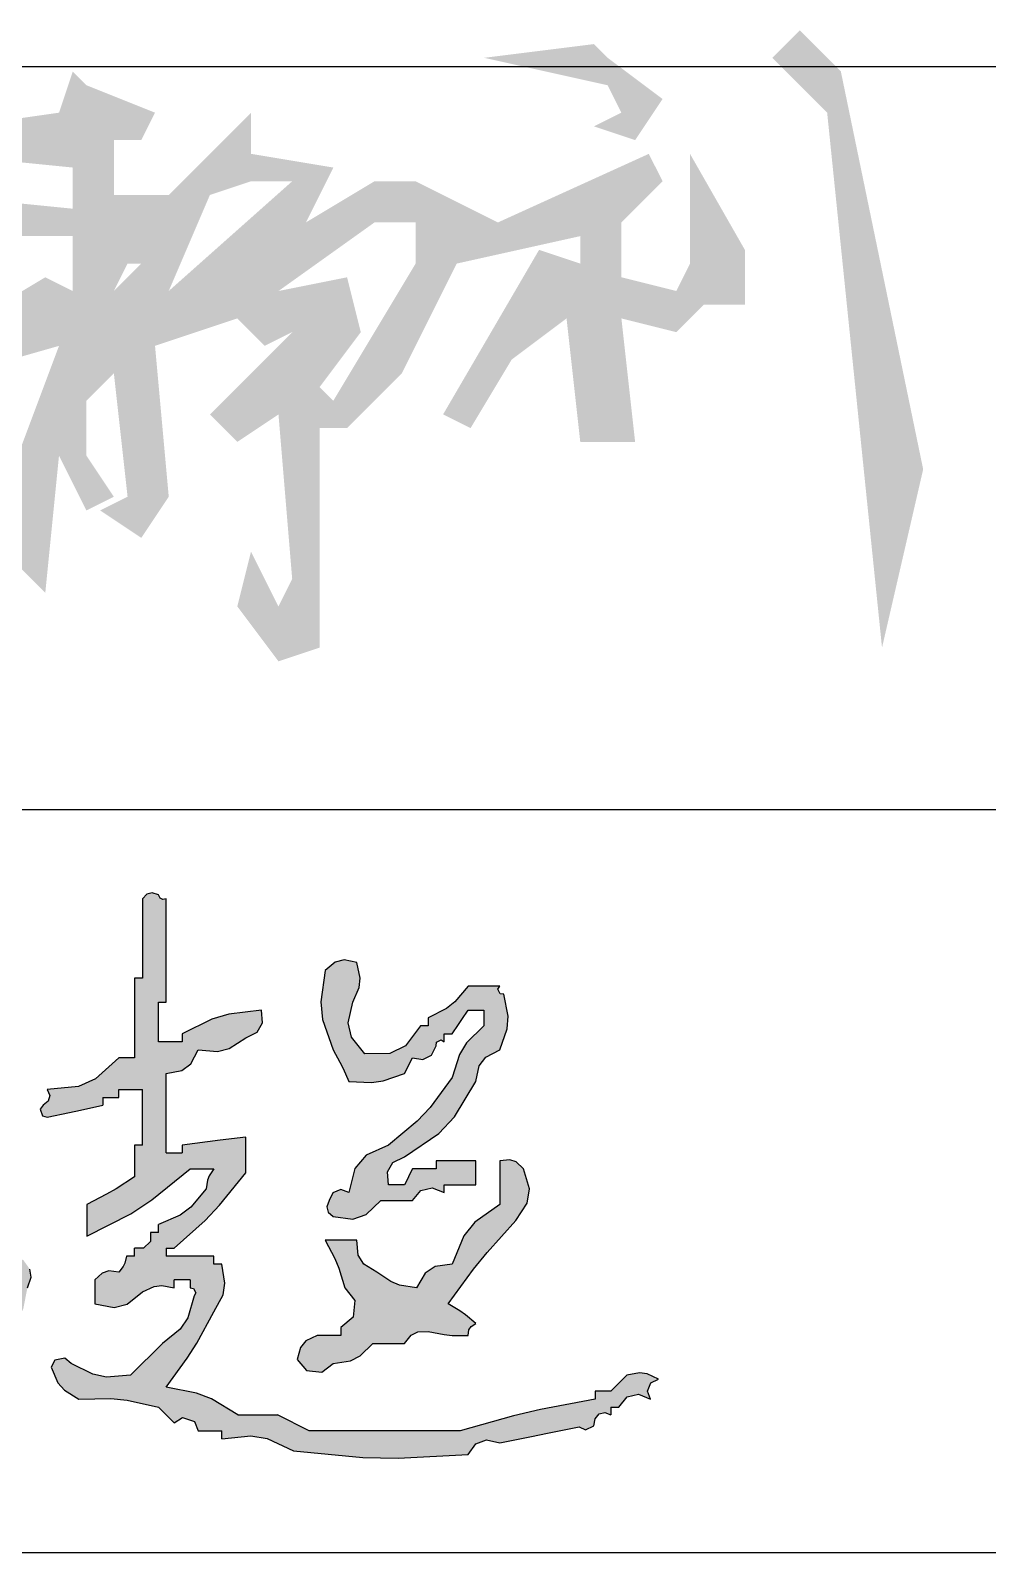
# Model space of a CAD drawing. Extents: x 5693218 to 11495510, y -728562 to -461276.
# Drawn here: x 5734851 to 5735689, y -501776 to -500445 of the extents above; entities that cross this region are included whole.
import ezdxf

# ---------------------------------------------------------------- set-up
doc = ezdxf.new("R2010")
doc.units = 0
doc.header["$LTSCALE"] = 1000
doc.header["$MEASUREMENT"] = 0
doc.layers.get('0').update_dxf_attribs({"linetype": 'CONTINUOUS'})

# ---------------------------------------------------------------- blocks, each defined once
blk = doc.blocks.new('韩超')
h = blk.add_hatch(color=256)
h.dxf.hatch_style = 1
h.paths.add_polyline_path([(0.787849, 0.514197), (0.777955, 0.527898), (0.77346, 0.562754), (0.78123, 0.586063), (0.805739, 0.61125), (0.805739, 0.625142), (0.819631, 0.625142), (0.818004, 0.635027), (0.823773, 0.643681), (0.833523, 0.64598), (0.860867, 0.674873), (0.870953, 0.696725), (0.875199, 0.736279), (0.836353, 0.74757), (0.816903, 0.753127), (0.777955, 0.764063), (0.777955, 0.777955), (0.791847, 0.777955), (0.791847, 0.819631), (0.801775, 0.820971), (0.80763, 0.824875), (0.812685, 0.833523), (0.832189, 0.847055), (0.839321, 0.866071), (0.833523, 0.889091), (0.791847, 0.889091), (0.776856, 0.916298), (0.7735, 0.934755), (0.777955, 0.965498), (0.770329, 0.984025), (0.756314, 0.993368), (0.736279, 0.993282), (0.716867, 0.977277), (0.713907, 0.950644), (0.729333, 0.930768), (0.740061, 0.911103), (0.737625, 0.891618), (0.722387, 0.875199), (0.694603, 0.875199), (0.683489, 0.864086), (0.677932, 0.858529), (0.666819, 0.847415), (0.638572, 0.845181), (0.624291, 0.842325), (0.597358, 0.833523), (0.597358, 0.791847), (0.643081, 0.794876), (0.666726, 0.800787), (0.708495, 0.819631), (0.708495, 0.833523), (0.736279, 0.833523), (0.736279, 0.791847), (0.718733, 0.774249), (0.705317, 0.767541), (0.680711, 0.764063), (0.680711, 0.750171), (0.666819, 0.750171), (0.658732, 0.72359), (0.639033, 0.708815), (0.61125, 0.708495), (0.596777, 0.690733), (0.592946, 0.675409), (0.597358, 0.652926), (0.623512, 0.642026), (0.64687, 0.646697), (0.666819, 0.666819), (0.722387, 0.666819), (0.738834, 0.631134), (0.742077, 0.608437), (0.736279, 0.569574), (0.708495, 0.569574), (0.682162, 0.535076), (0.663824, 0.519794), (0.625142, 0.500114), (0.625142, 0.47233), (0.61125, 0.47233), (0.589715, 0.441777), (0.574435, 0.428025), (0.54179, 0.409816), (0.527664, 0.400538), (0.510468, 0.403404), (0.500114, 0.416762), (0.500114, 0.569574), (0.524623, 0.594762), (0.532393, 0.618071), (0.527898, 0.652926), (0.514006, 0.652926), (0.514006, 0.847415), (0.500114, 0.847415), (0.500114, 0.875199), (0.486416, 0.877514), (0.478388, 0.883536), (0.47233, 0.896037), (0.438162, 0.892345), (0.420863, 0.888021), (0.388977, 0.875199), (0.388977, 0.847415), (0.375085, 0.847415), (0.379444, 0.836821), (0.376971, 0.826928), (0.368139, 0.819631), (0.356965, 0.793593), (0.353947, 0.778504), (0.354247, 0.750171), (0.337644, 0.741703), (0.330222, 0.726858), (0.333409, 0.708495), (0.347301, 0.708495), (0.347301, 0.666819), (0.332737, 0.655189), (0.327028, 0.643772), (0.326463, 0.625142), (0.32344, 0.619715), (0.327253, 0.612088), (0.333409, 0.61125), (0.333409, 0.583466), (0.305625, 0.583466), (0.302565, 0.667178), (0.306887, 0.710398), (0.326463, 0.791847), (0.3234, 0.8474), (0.32482, 0.875797), (0.333409, 0.930768), (0.375085, 0.930768), (0.375085, 0.94466), (0.430654, 0.94466), (0.482374, 0.970498), (0.50707, 0.987931), (0.548736, 1.028012), (0.542559, 1.028676), (0.538615, 1.036564), (0.54179, 1.041904), (0.514006, 1.041904), (0.514006, 1.055796), (0.462884, 1.052445), (0.433869, 1.058893), (0.388977, 1.08358), (0.305625, 1.08358), (0.305625, 1.139148), (0.281985, 1.161307), (0.266841, 1.170393), (0.236165, 1.180825), (0.238399, 1.152578), (0.241255, 1.138297), (0.250057, 1.111364), (0.263949, 1.111364), (0.263949, 1.041904), (0.277841, 1.041904), (0.277841, 0.930768), (0.250057, 0.930768), (0.200194, 0.90821), (0.175186, 0.897095), (0.125028, 0.875199), (0.097454, 0.881715), (0.078516, 0.877928), (0.055568, 0.861307), (0.050109, 0.847376), (0.0559, 0.8329), (0.06946, 0.826577), (0.152955, 0.845407), (0.194635, 0.855133), (0.277841, 0.875199), (0.277841, 0.708495), (0.266727, 0.675154), (0.261171, 0.658483), (0.250057, 0.625142), (0.255939, 0.530696), (0.258718, 0.483462), (0.263949, 0.388977), (0.286969, 0.38318), (0.305985, 0.390311), (0.319517, 0.409816), (0.344599, 0.428141), (0.359268, 0.435475), (0.388977, 0.444546), (0.388977, 0.458438), (0.40287, 0.458438), (0.40287, 0.416762), (0.388977, 0.416762), (0.340729, 0.364454), (0.31168, 0.341215), (0.250057, 0.305625), (0.250057, 0.291733), (0.236165, 0.291733), (0.231424, 0.268639), (0.217583, 0.254798), (0.194489, 0.250057), (0.194489, 0.236165), (0.180597, 0.236165), (0.148793, 0.216524), (0.134276, 0.200394), (0.118082, 0.166705), (0.127514, 0.14947), (0.152825, 0.145854), (0.166705, 0.159759), (0.185336, 0.17447), (0.198563, 0.17943), (0.222273, 0.180597), (0.222273, 0.194489), (0.277841, 0.194489), (0.311245, 0.220472), (0.333233, 0.229896), (0.375085, 0.236165), (0.375085, 0.250057), (0.40287, 0.250057), (0.420685, 0.221738), (0.422698, 0.197582), (0.409816, 0.166705), (0.396068, 0.142401), (0.398473, 0.118345), (0.416762, 0.097244), (0.43433, 0.097627), (0.444154, 0.100901), (0.458438, 0.111136), (0.458438, 0.263949), (0.47233, 0.263949), (0.524193, 0.298154), (0.552768, 0.312442), (0.61125, 0.333409), (0.61125, 0.40287), (0.621931, 0.39652), (0.637706, 0.404407), (0.639034, 0.416762), (0.680711, 0.416762), (0.680711, 0.430654), (0.736279, 0.430654), (0.736279, 0.416762), (0.750171, 0.416762), (0.750171, 0.305625), (0.735269, 0.297653), (0.731714, 0.276323), (0.743225, 0.263949), (0.754517, 0.192544), (0.755945, 0.155413), (0.750171, 0.083352), (0.791847, 0.083352), (0.791847, 0.263949), (0.833523, 0.263949), (0.837499, 0.253205), (0.852744, 0.249394), (0.861307, 0.257003), (0.883535, 0.265338), (0.894648, 0.269506), (0.916876, 0.277841), (0.916876, 0.291733), (0.94466, 0.291733), (0.969894, 0.324902), (0.982398, 0.341574), (1.007174, 0.375085), (1.032146, 0.402761), (1.041693, 0.421855), (1.04885, 0.458438), (1.055218, 0.477023), (1.053221, 0.491001), (1.041904, 0.50706), (0.972444, 0.54179), (0.910919, 0.546316), (0.877697, 0.541786), (0.819631, 0.520952), (0.805828, 0.5112)])
h.paths.add_polyline_path([(0.791847, 0.458438), (0.805739, 0.458438), (0.82241, 0.469551), (0.847415, 0.486222), (1.000228, 0.486222), (1.003038, 0.45197), (0.997988, 0.431769), (0.97939, 0.40287), (0.948039, 0.36501), (0.929334, 0.347744), (0.889091, 0.319517), (0.889091, 0.305625), (0.805739, 0.305625), (0.805739, 0.291733), (0.791847, 0.291733)], flags=16)
h.paths.add_polyline_path([(0.750171, 0.500114), (0.736279, 0.500114), (0.725165, 0.489), (0.719608, 0.483443), (0.708495, 0.47233), (0.694603, 0.47233), (0.694603, 0.486222), (0.688447, 0.48706), (0.684633, 0.494686), (0.687657, 0.500114), (0.701182, 0.516386), (0.715167, 0.52238), (0.736279, 0.520952), (0.736943, 0.514775), (0.744831, 0.510831), (0.750171, 0.514006)], flags=16)
h.paths.add_polyline_path([(0.791847, 0.666819), (0.793521, 0.674497), (0.785633, 0.682384), (0.777955, 0.680711), (0.777955, 0.694603), (0.791847, 0.694603), (0.792194, 0.70849), (0.806202, 0.718996), (0.819631, 0.715441), (0.833192, 0.709118), (0.838982, 0.694641), (0.833523, 0.680711), (0.805739, 0.680711), (0.805739, 0.666819)], flags=16)
h.paths.add_polyline_path([(0.527898, 0.361193), (0.527898, 0.333409), (0.517217, 0.339759), (0.501443, 0.331871), (0.500114, 0.319517), (0.458438, 0.319517), (0.458438, 0.347301), (0.466116, 0.345628), (0.474003, 0.353515), (0.47233, 0.361193)], flags=16)
h.paths.add_polyline_path([(0.47233, 0.40287), (0.47233, 0.388977), (0.430654, 0.388977), (0.42898, 0.396656), (0.436867, 0.404543), (0.444546, 0.40287), (0.444546, 0.430654), (0.458438, 0.430654), (0.452088, 0.419973), (0.459976, 0.404198)], flags=16)
h.paths.add_polyline_path([(0.47233, 0.604304), (0.464836, 0.588169), (0.458643, 0.580427), (0.444546, 0.569574), (0.444546, 0.555682), (0.430654, 0.555682), (0.432327, 0.548004), (0.42444, 0.540117), (0.416762, 0.54179), (0.416762, 0.527898), (0.40287, 0.527898), (0.39467, 0.507807), (0.386422, 0.49791), (0.368139, 0.486222), (0.333409, 0.486222), (0.327612, 0.509242), (0.334743, 0.528258), (0.354247, 0.54179), (0.384775, 0.569612), (0.400056, 0.583504), (0.430654, 0.61125), (0.446814, 0.616197), (0.458647, 0.614224)], flags=16)
h.paths.add_polyline_path([(0.458438, 0.666819), (0.426908, 0.659351), (0.410404, 0.649448), (0.388977, 0.625142), (0.361193, 0.625142), (0.354844, 0.635823), (0.362731, 0.651598), (0.375085, 0.652926), (0.375085, 0.722387), (0.390598, 0.753922), (0.396359, 0.771203), (0.40287, 0.805739), (0.416762, 0.805739), (0.416762, 0.833523), (0.430654, 0.833523), (0.434629, 0.844267), (0.449874, 0.848078), (0.458438, 0.840469), (0.459102, 0.834292), (0.466989, 0.830348), (0.47233, 0.833523), (0.47233, 0.764063), (0.458438, 0.764063)], flags=16)
h.paths.add_polyline_path([(0.40287, 0.347301), (0.40287, 0.305625), (0.388977, 0.305625), (0.360889, 0.27915), (0.342496, 0.268422), (0.305625, 0.257003), (0.294367, 0.254885), (0.286778, 0.256782), (0.277841, 0.263949), (0.277841, 0.277841), (0.291733, 0.277841), (0.319459, 0.305683), (0.333352, 0.319575), (0.361193, 0.347301)], flags=16)
h.paths.add_polyline_path([(0.430654, 1.000228), (0.416762, 1.000228), (0.39813, 0.985517), (0.384903, 0.980557), (0.361193, 0.97939), (0.347067, 0.970112), (0.329871, 0.972978), (0.319517, 0.986336), (0.319517, 1.055796), (0.347301, 1.055796), (0.376072, 1.035613), (0.395527, 1.029128), (0.430654, 1.028012)], flags=16)
h = blk.add_hatch(color=256)
h.dxf.hatch_style = 1
h.paths.add_polyline_path([(1.542018, 0.208381), (1.519791, 0.219494), (1.508677, 0.225051), (1.48645, 0.236165), (1.416989, 0.236165), (1.371255, 0.264232), (1.344642, 0.274582), (1.291961, 0.284787), (1.328443, 0.335457), (1.345237, 0.362046), (1.375313, 0.416762), (1.391241, 0.446575), (1.394603, 0.466747), (1.389205, 0.500114), (1.375313, 0.500114), (1.375313, 0.514006), (1.291961, 0.514006), (1.291961, 0.527898), (1.305853, 0.527898), (1.359796, 0.576664), (1.385101, 0.603375), (1.430881, 0.659873), (1.430881, 0.722387), (1.386427, 0.71683), (1.3642, 0.714052), (1.319745, 0.708495), (1.319745, 0.694603), (1.291961, 0.694603), (1.291961, 0.833523), (1.31926, 0.838693), (1.334923, 0.85044), (1.347529, 0.875199), (1.381781, 0.872389), (1.401982, 0.877439), (1.430881, 0.896037), (1.450883, 0.906123), (1.460131, 0.922307), (1.458666, 0.94466), (1.401114, 0.937345), (1.371819, 0.928557), (1.319745, 0.902983), (1.319745, 0.889091), (1.278069, 0.889091), (1.278069, 0.958552), (1.291961, 0.958552), (1.291961, 1.139148), (1.285806, 1.138304), (1.281086, 1.140664), (1.278069, 1.146094), (1.267308, 1.150023), (1.257931, 1.147679), (1.250285, 1.139148), (1.250285, 1.000228), (1.236393, 1.000228), (1.236393, 0.861307), (1.208609, 0.861307), (1.168183, 0.824416), (1.138053, 0.811024), (1.08358, 0.805739), (1.087939, 0.795145), (1.085465, 0.785252), (1.076634, 0.777955), (1.071121, 0.771113), (1.075065, 0.759282), (1.08358, 0.757117), (1.122533, 0.76519), (1.141984, 0.769358), (1.180825, 0.777955), (1.180825, 0.791847), (1.208609, 0.791847), (1.208609, 0.805739), (1.250285, 0.805739), (1.250285, 0.708495), (1.236393, 0.708495), (1.236393, 0.652926), (1.203973, 0.631977), (1.187234, 0.622213), (1.15304, 0.604304), (1.15304, 0.548736), (1.229739, 0.588318), (1.266619, 0.612432), (1.333637, 0.666819), (1.375313, 0.666819), (1.366995, 0.654381), (1.363975, 0.646831), (1.361421, 0.632088), (1.335054, 0.599814), (1.316435, 0.58585), (1.278069, 0.569574), (1.278069, 0.555682), (1.264177, 0.555682), (1.26415, 0.539965), (1.25211, 0.527924), (1.236393, 0.527898), (1.236393, 0.514006), (1.222501, 0.514006), (1.219217, 0.502022), (1.216226, 0.496039), (1.208609, 0.486222), (1.191149, 0.488205), (1.17971, 0.484393), (1.166932, 0.47233), (1.166932, 0.430654), (1.200708, 0.424307), (1.223469, 0.429997), (1.250285, 0.451492), (1.27048, 0.461183), (1.283894, 0.46286), (1.305853, 0.458438), (1.305853, 0.47233), (1.333637, 0.47233), (1.333637, 0.458438), (1.339793, 0.4576), (1.343606, 0.449973), (1.340583, 0.444546), (1.32937, 0.406076), (1.316213, 0.38634), (1.285015, 0.361193), (1.229447, 0.305625), (1.187056, 0.302553), (1.163204, 0.307323), (1.125256, 0.326463), (1.114566, 0.33576), (1.096818, 0.332211), (1.090526, 0.319517), (1.102438, 0.292491), (1.113943, 0.279343), (1.139148, 0.263949), (1.194983, 0.265062), (1.223561, 0.262204), (1.278069, 0.250057), (1.289183, 0.238943), (1.294739, 0.233386), (1.305853, 0.222273), (1.320568, 0.231877), (1.341519, 0.224893), (1.347529, 0.208381), (1.389205, 0.208381), (1.389205, 0.194489), (1.439628, 0.1998), (1.468259, 0.195028), (1.514234, 0.173651), (1.635959, 0.161998), (1.69773, 0.160594), (1.819859, 0.166705), (1.833779, 0.185933), (1.852296, 0.192877), (1.875427, 0.187543), (1.930995, 0.198656), (1.958779, 0.204213), (2.014348, 0.215327), (2.025534, 0.209917), (2.039748, 0.217024), (2.042132, 0.229219), (2.049428, 0.23805), (2.059322, 0.240524), (2.069916, 0.236165), (2.069916, 0.250057), (2.083808, 0.250057), (2.098401, 0.26772), (2.118188, 0.272666), (2.139376, 0.263949), (2.133917, 0.27788), (2.139708, 0.292356), (2.153268, 0.298679), (2.133073, 0.308371), (2.119659, 0.310047), (2.0977, 0.305625), (2.086586, 0.294512), (2.08103, 0.288955), (2.069916, 0.277841), (2.042132, 0.277841), (2.042132, 0.263949), (1.946785, 0.245868), (1.899372, 0.234712), (1.805967, 0.208381)])
h = blk.add_hatch(color=256)
h.dxf.hatch_style = 1
h.paths.add_polyline_path([(1.611478, 0.625142), (1.597547, 0.630601), (1.583071, 0.624811), (1.576748, 0.61125), (1.572819, 0.60049), (1.575163, 0.591112), (1.583694, 0.583466), (1.61855, 0.578971), (1.641859, 0.586741), (1.667046, 0.61125), (1.680938, 0.61125), (1.722615, 0.61125), (1.737208, 0.628913), (1.756995, 0.63386), (1.778183, 0.625142), (1.778183, 0.639034), (1.833751, 0.639034), (1.833751, 0.655705), (1.833751, 0.66404), (1.833751, 0.680711), (1.805967, 0.680711), (1.792075, 0.680711), (1.764291, 0.680711), (1.764291, 0.666819), (1.722615, 0.666819), (1.717058, 0.655705), (1.714279, 0.650148), (1.708723, 0.639034), (1.69483, 0.639034), (1.680938, 0.639034), (1.678868, 0.661339), (1.688455, 0.678116), (1.708723, 0.687657), (1.768692, 0.728785), (1.795922, 0.757527), (1.833751, 0.819631), (1.839429, 0.846829), (1.850907, 0.862133), (1.875427, 0.875199), (1.888443, 0.91196), (1.890032, 0.934206), (1.882373, 0.972444), (1.876196, 0.973108), (1.872252, 0.980995), (1.875427, 0.986336), (1.861535, 0.986336), (1.819859, 0.986336), (1.796859, 0.959188), (1.781933, 0.947248), (1.750399, 0.930768), (1.750399, 0.916876), (1.736507, 0.916876), (1.71031, 0.882162), (1.682751, 0.868382), (1.639262, 0.868253), (1.61591, 0.897042), (1.610049, 0.922442), (1.618424, 0.958552), (1.629264, 0.984285), (1.6309, 1.000642), (1.62537, 1.028012), (1.602888, 1.032424), (1.587563, 1.028593), (1.569802, 1.01412), (1.562035, 0.958817), (1.56513, 0.927869), (1.583694, 0.875199), (1.595758, 0.853473), (1.601336, 0.842318), (1.611478, 0.819631), (1.650742, 0.818134), (1.671448, 0.821092), (1.708723, 0.833523), (1.714279, 0.844637), (1.717058, 0.850194), (1.722615, 0.861307), (1.740978, 0.85812), (1.755823, 0.865542), (1.764291, 0.882145), (1.764955, 0.888322), (1.772842, 0.892266), (1.778183, 0.889091), (1.778183, 0.902983), (1.792075, 0.902983), (1.803189, 0.919654), (1.808745, 0.927989), (1.819859, 0.94466), (1.847643, 0.94466), (1.847643, 0.916876), (1.817381, 0.887163), (1.804962, 0.866982), (1.792075, 0.826577), (1.753545, 0.774398), (1.730689, 0.750113), (1.680938, 0.708495), (1.641359, 0.690689), (1.621854, 0.667284)])
h = blk.add_hatch(color=256)
h.dxf.hatch_style = 1
h.paths.add_polyline_path([(1.831635, 0.573795), (1.812227, 0.549535), (1.792075, 0.500114), (1.762292, 0.496094), (1.744726, 0.484384), (1.729561, 0.458438), (1.700075, 0.463546), (1.684975, 0.469586), (1.6601, 0.486222), (1.637668, 0.49978), (1.627728, 0.515685), (1.62537, 0.54179), (1.603143, 0.54179), (1.592029, 0.54179), (1.569802, 0.54179), (1.586675, 0.509854), (1.593737, 0.492906), (1.604532, 0.458438), (1.621804, 0.436498), (1.61886, 0.407063), (1.597586, 0.388977), (1.597586, 0.375085), (1.55591, 0.375085), (1.536306, 0.36578), (1.526798, 0.35437), (1.52118, 0.333409), (1.537185, 0.313997), (1.563818, 0.311038), (1.583694, 0.326463), (1.614401, 0.331156), (1.630976, 0.339443), (1.653154, 0.361193), (1.667046, 0.361193), (1.708723, 0.361193), (1.720352, 0.375758), (1.731769, 0.381467), (1.750399, 0.382031), (1.77782, 0.376762), (1.791938, 0.37535), (1.819859, 0.375085), (1.821199, 0.385013), (1.825102, 0.390868), (1.833751, 0.395924), (1.815429, 0.411271), (1.805589, 0.418299), (1.785129, 0.430654), (1.829593, 0.491137), (1.853312, 0.520437), (1.903211, 0.57652), (1.923495, 0.606919), (1.927312, 0.631729), (1.917103, 0.666819), (1.904326, 0.678881), (1.892887, 0.682694), (1.875427, 0.680711), (1.875427, 0.650148), (1.875427, 0.634867), (1.875427, 0.604304)])
for p, q in [((1.257931, 1.147679), (1.250285, 1.139148)), ((1.267308, 1.150023), (1.257931, 1.147679)), ((1.278069, 1.146094), (1.267308, 1.150023)), ((1.281086, 1.140664), (1.278069, 1.146094)), ((1.250285, 1.139148), (1.250285, 1.000228)), ((1.285806, 1.138304), (1.281086, 1.140664)), ((1.291961, 1.139148), (1.285806, 1.138304)), ((1.291961, 0.958552), (1.291961, 1.139148)), ((1.569802, 1.01412), (1.562035, 0.958817)), ((1.587563, 1.028593), (1.569802, 1.01412)), ((1.602888, 1.032424), (1.587563, 1.028593)), ((1.62537, 1.028012), (1.602888, 1.032424)), ((1.6309, 1.000642), (1.62537, 1.028012)), ((1.236393, 1.000228), (1.236393, 0.861307)), ((1.250285, 1.000228), (1.236393, 1.000228)), ((1.629264, 0.984285), (1.6309, 1.000642)), ((1.819859, 0.986336), (1.796859, 0.959188)), ((1.861535, 0.986336), (1.819859, 0.986336)), ((1.875427, 0.986336), (1.861535, 0.986336)), ((1.872252, 0.980995), (1.875427, 0.986336)), ((1.562035, 0.958817), (1.56513, 0.927869)), ((1.618424, 0.958552), (1.629264, 0.984285)), ((1.796859, 0.959188), (1.781933, 0.947248)), ((1.876196, 0.973108), (1.872252, 0.980995)), ((1.882373, 0.972444), (1.876196, 0.973108)), ((1.890032, 0.934206), (1.882373, 0.972444)), ((1.278069, 0.958552), (1.291961, 0.958552)), ((1.278069, 0.889091), (1.278069, 0.958552)), ((1.401114, 0.937345), (1.371819, 0.928557)), ((1.458666, 0.94466), (1.401114, 0.937345)), ((1.460131, 0.922307), (1.458666, 0.94466)), ((1.610049, 0.922442), (1.618424, 0.958552)), ((1.781933, 0.947248), (1.750399, 0.930768)), ((1.808745, 0.927989), (1.819859, 0.94466)), ((1.819859, 0.94466), (1.847643, 0.94466)), ((1.847643, 0.94466), (1.847643, 0.916876)), ((1.888443, 0.91196), (1.890032, 0.934206)), ((1.371819, 0.928557), (1.319745, 0.902983)), ((1.430881, 0.896037), (1.450883, 0.906123)), ((1.450883, 0.906123), (1.460131, 0.922307)), ((1.56513, 0.927869), (1.583694, 0.875199)), ((1.61591, 0.897042), (1.610049, 0.922442)), ((1.736507, 0.916876), (1.71031, 0.882162)), ((1.750399, 0.916876), (1.736507, 0.916876)), ((1.750399, 0.930768), (1.750399, 0.916876)), ((1.792075, 0.902983), (1.803189, 0.919654)), ((1.803189, 0.919654), (1.808745, 0.927989)), ((1.847643, 0.916876), (1.817381, 0.887163)), ((1.875427, 0.875199), (1.888443, 0.91196)), ((1.319745, 0.889091), (1.278069, 0.889091)), ((1.319745, 0.902983), (1.319745, 0.889091)), ((1.401982, 0.877439), (1.430881, 0.896037)), ((1.639262, 0.868253), (1.61591, 0.897042)), ((1.71031, 0.882162), (1.682751, 0.868382)), ((1.755823, 0.865542), (1.764291, 0.882145)), ((1.764291, 0.882145), (1.764955, 0.888322)), ((1.764955, 0.888322), (1.772842, 0.892266)), ((1.772842, 0.892266), (1.778183, 0.889091)), ((1.778183, 0.902983), (1.792075, 0.902983)), ((1.778183, 0.889091), (1.778183, 0.902983)), ((1.817381, 0.887163), (1.804962, 0.866982)), ((1.208609, 0.861307), (1.168183, 0.824416)), ((1.236393, 0.861307), (1.208609, 0.861307)), ((1.334923, 0.85044), (1.347529, 0.875199)), ((1.347529, 0.875199), (1.381781, 0.872389)), ((1.381781, 0.872389), (1.401982, 0.877439)), ((1.583694, 0.875199), (1.595758, 0.853473)), ((1.595758, 0.853473), (1.601336, 0.842318)), ((1.682751, 0.868382), (1.639262, 0.868253)), ((1.717058, 0.850194), (1.722615, 0.861307)), ((1.722615, 0.861307), (1.740978, 0.85812)), ((1.740978, 0.85812), (1.755823, 0.865542)), ((1.804962, 0.866982), (1.792075, 0.826577)), ((1.839429, 0.846829), (1.850907, 0.862133)), ((1.850907, 0.862133), (1.875427, 0.875199)), ((1.291961, 0.833523), (1.31926, 0.838693)), ((1.291961, 0.694603), (1.291961, 0.833523)), ((1.31926, 0.838693), (1.334923, 0.85044)), ((1.601336, 0.842318), (1.611478, 0.819631)), ((1.671448, 0.821092), (1.708723, 0.833523)), ((1.708723, 0.833523), (1.714279, 0.844637)), ((1.714279, 0.844637), (1.717058, 0.850194)), ((1.792075, 0.826577), (1.753545, 0.774398)), ((1.833751, 0.819631), (1.839429, 0.846829)), ((1.138053, 0.811024), (1.08358, 0.805739)), ((1.08358, 0.805739), (1.087939, 0.795145)), ((1.168183, 0.824416), (1.138053, 0.811024)), ((1.208609, 0.791847), (1.208609, 0.805739)), ((1.208609, 0.805739), (1.250285, 0.805739)), ((1.250285, 0.708495), (1.250285, 0.805739)), ((1.611478, 0.819631), (1.650742, 0.818134)), ((1.650742, 0.818134), (1.671448, 0.821092)), ((1.795922, 0.757527), (1.833751, 0.819631)), ((1.076634, 0.777955), (1.071121, 0.771113)), ((1.085465, 0.785252), (1.076634, 0.777955)), ((1.087939, 0.795145), (1.085465, 0.785252)), ((1.141984, 0.769358), (1.180825, 0.777955)), ((1.180825, 0.791847), (1.208609, 0.791847)), ((1.180825, 0.791847), (1.180825, 0.777955)), ((1.753545, 0.774398), (1.730689, 0.750113)), ((1.071121, 0.771113), (1.075065, 0.759282)), ((1.075065, 0.759282), (1.08358, 0.757117)), ((1.08358, 0.757117), (1.122533, 0.76519)), ((1.122533, 0.76519), (1.141984, 0.769358)), ((1.730689, 0.750113), (1.680938, 0.708495)), ((1.768692, 0.728785), (1.795922, 0.757527)), ((1.430881, 0.722387), (1.386427, 0.71683)), ((1.430881, 0.659873), (1.430881, 0.722387)), ((1.708723, 0.687657), (1.768692, 0.728785)), ((1.236393, 0.708495), (1.236393, 0.652926)), ((1.250285, 0.708495), (1.236393, 0.708495)), ((1.291961, 0.694603), (1.319745, 0.694603)), ((1.3642, 0.714052), (1.319745, 0.708495)), ((1.319745, 0.708495), (1.319745, 0.694603)), ((1.386427, 0.71683), (1.3642, 0.714052)), ((1.680938, 0.708495), (1.641359, 0.690689)), ((1.266619, 0.612432), (1.333637, 0.666819)), ((1.333637, 0.666819), (1.375313, 0.666819)), ((1.375313, 0.666819), (1.366995, 0.654381)), ((1.621854, 0.667284), (1.611478, 0.625142)), ((1.641359, 0.690689), (1.621854, 0.667284)), ((1.678868, 0.661339), (1.688455, 0.678116)), ((1.688455, 0.678116), (1.708723, 0.687657)), ((1.722615, 0.666819), (1.717058, 0.655705)), ((1.764291, 0.666819), (1.722615, 0.666819)), ((1.792075, 0.680711), (1.764291, 0.680711)), ((1.764291, 0.680711), (1.764291, 0.666819)), ((1.805967, 0.680711), (1.792075, 0.680711)), ((1.833751, 0.680711), (1.805967, 0.680711)), ((1.833751, 0.66404), (1.833751, 0.680711)), ((1.892887, 0.682694), (1.875427, 0.680711)), ((1.875427, 0.680711), (1.875427, 0.650148)), ((1.904326, 0.678881), (1.892887, 0.682694)), ((1.917103, 0.666819), (1.904326, 0.678881)), ((1.927312, 0.631729), (1.917103, 0.666819)), ((1.236393, 0.652926), (1.203973, 0.631977)), ((1.363975, 0.646831), (1.361421, 0.632088)), ((1.366995, 0.654381), (1.363975, 0.646831)), ((1.385101, 0.603375), (1.430881, 0.659873)), ((1.680938, 0.639034), (1.678868, 0.661339)), ((1.714279, 0.650148), (1.708723, 0.639034)), ((1.717058, 0.655705), (1.714279, 0.650148)), ((1.833751, 0.655705), (1.833751, 0.66404)), ((1.833751, 0.639034), (1.833751, 0.655705)), ((1.875427, 0.650148), (1.875427, 0.634867)), ((1.187234, 0.622213), (1.15304, 0.604304)), ((1.203973, 0.631977), (1.187234, 0.622213)), ((1.361421, 0.632088), (1.335054, 0.599814)), ((1.583071, 0.624811), (1.576748, 0.61125)), ((1.597547, 0.630601), (1.583071, 0.624811)), ((1.611478, 0.625142), (1.597547, 0.630601)), ((1.69483, 0.639034), (1.680938, 0.639034)), ((1.708723, 0.639034), (1.69483, 0.639034)), ((1.722615, 0.61125), (1.737208, 0.628913)), ((1.737208, 0.628913), (1.756995, 0.63386)), ((1.756995, 0.63386), (1.778183, 0.625142)), ((1.778183, 0.625142), (1.778183, 0.639034)), ((1.778183, 0.639034), (1.833751, 0.639034)), ((1.875427, 0.634867), (1.875427, 0.604304)), ((1.923495, 0.606919), (1.927312, 0.631729)), ((1.15304, 0.604304), (1.15304, 0.548736)), ((1.15304, 0.548736), (1.229739, 0.588318)), ((1.229739, 0.588318), (1.266619, 0.612432)), ((1.335054, 0.599814), (1.316435, 0.58585)), ((1.359796, 0.576664), (1.385101, 0.603375)), ((1.576748, 0.61125), (1.572819, 0.60049)), ((1.572819, 0.60049), (1.575163, 0.591112)), ((1.575163, 0.591112), (1.583694, 0.583466)), ((1.61855, 0.578971), (1.641859, 0.586741)), ((1.641859, 0.586741), (1.667046, 0.61125)), ((1.667046, 0.61125), (1.680938, 0.61125)), ((1.680938, 0.61125), (1.722615, 0.61125)), ((1.875427, 0.604304), (1.831635, 0.573795)), ((1.903211, 0.57652), (1.923495, 0.606919)), ((1.316435, 0.58585), (1.278069, 0.569574)), ((1.278069, 0.555682), (1.278069, 0.569574)), ((1.305853, 0.527898), (1.359796, 0.576664)), ((1.583694, 0.583466), (1.61855, 0.578971)), ((1.831635, 0.573795), (1.812227, 0.549535)), ((1.853312, 0.520437), (1.903211, 0.57652)), ((1.26415, 0.539965), (1.25211, 0.527924)), ((1.264177, 0.555682), (1.26415, 0.539965)), ((1.278069, 0.555682), (1.264177, 0.555682)), ((1.592029, 0.54179), (1.569802, 0.54179)), ((1.569802, 0.54179), (1.586675, 0.509854)), ((1.603143, 0.54179), (1.592029, 0.54179)), ((1.62537, 0.54179), (1.603143, 0.54179)), ((1.627728, 0.515685), (1.62537, 0.54179)), ((1.812227, 0.549535), (1.792075, 0.500114)), ((1.222501, 0.514006), (1.219217, 0.502022)), ((1.236393, 0.514006), (1.222501, 0.514006)), ((1.25211, 0.527924), (1.236393, 0.527898)), ((1.236393, 0.514006), (1.236393, 0.527898)), ((1.291961, 0.527898), (1.291961, 0.514006)), ((1.291961, 0.527898), (1.305853, 0.527898)), ((1.375313, 0.514006), (1.291961, 0.514006)), ((1.375313, 0.500114), (1.375313, 0.514006)), ((1.586675, 0.509854), (1.593737, 0.492906)), ((1.637668, 0.49978), (1.627728, 0.515685)), ((1.829593, 0.491137), (1.853312, 0.520437)), ((1.055218, 0.477023), (1.053221, 0.491001)), ((1.17971, 0.484393), (1.166932, 0.47233)), ((1.191149, 0.488205), (1.17971, 0.484393)), ((1.208609, 0.486222), (1.191149, 0.488205)), ((1.216226, 0.496039), (1.208609, 0.486222)), ((1.219217, 0.502022), (1.216226, 0.496039)), ((1.389205, 0.500114), (1.375313, 0.500114)), ((1.394603, 0.466747), (1.389205, 0.500114)), ((1.593737, 0.492906), (1.604532, 0.458438)), ((1.6601, 0.486222), (1.637668, 0.49978)), ((1.684975, 0.469586), (1.6601, 0.486222)), ((1.744726, 0.484384), (1.729561, 0.458438)), ((1.762292, 0.496094), (1.744726, 0.484384)), ((1.792075, 0.500114), (1.762292, 0.496094)), ((1.785129, 0.430654), (1.829593, 0.491137)), ((1.04885, 0.458438), (1.055218, 0.477023)), ((1.166932, 0.47233), (1.166932, 0.430654)), ((1.250285, 0.451492), (1.27048, 0.461183)), ((1.27048, 0.461183), (1.283894, 0.46286)), ((1.283894, 0.46286), (1.305853, 0.458438)), ((1.333637, 0.47233), (1.305853, 0.47233)), ((1.305853, 0.458438), (1.305853, 0.47233)), ((1.333637, 0.47233), (1.333637, 0.458438)), ((1.333637, 0.458438), (1.339793, 0.4576)), ((1.339793, 0.4576), (1.343606, 0.449973)), ((1.391241, 0.446575), (1.394603, 0.466747)), ((1.604532, 0.458438), (1.621804, 0.436498)), ((1.700075, 0.463546), (1.684975, 0.469586)), ((1.729561, 0.458438), (1.700075, 0.463546)), ((1.166932, 0.430654), (1.200708, 0.424307)), ((1.200708, 0.424307), (1.223469, 0.429997)), ((1.223469, 0.429997), (1.250285, 0.451492)), ((1.340583, 0.444546), (1.32937, 0.406076)), ((1.343606, 0.449973), (1.340583, 0.444546)), ((1.375313, 0.416762), (1.391241, 0.446575)), ((1.621804, 0.436498), (1.61886, 0.407063)), ((1.805589, 0.418299), (1.785129, 0.430654)), ((1.32937, 0.406076), (1.316213, 0.38634)), ((1.345237, 0.362046), (1.375313, 0.416762)), ((1.61886, 0.407063), (1.597586, 0.388977)), ((1.815429, 0.411271), (1.805589, 0.418299)), ((1.833751, 0.395924), (1.815429, 0.411271)), ((1.316213, 0.38634), (1.285015, 0.361193)), ((1.55591, 0.375085), (1.536306, 0.36578)), ((1.597586, 0.375085), (1.55591, 0.375085)), ((1.597586, 0.388977), (1.597586, 0.375085)), ((1.708723, 0.361193), (1.720352, 0.375758)), ((1.720352, 0.375758), (1.731769, 0.381467)), ((1.731769, 0.381467), (1.750399, 0.382031)), ((1.750399, 0.382031), (1.77782, 0.376762)), ((1.77782, 0.376762), (1.791938, 0.37535)), ((1.791938, 0.37535), (1.819859, 0.375085)), ((1.819859, 0.375085), (1.821199, 0.385013)), ((1.821199, 0.385013), (1.825102, 0.390868)), ((1.825102, 0.390868), (1.833751, 0.395924)), ((1.285015, 0.361193), (1.229447, 0.305625)), ((1.328443, 0.335457), (1.345237, 0.362046)), ((1.526798, 0.35437), (1.52118, 0.333409)), ((1.536306, 0.36578), (1.526798, 0.35437)), ((1.630976, 0.339443), (1.653154, 0.361193)), ((1.653154, 0.361193), (1.667046, 0.361193)), ((1.667046, 0.361193), (1.708723, 0.361193)), ((1.096818, 0.332211), (1.090526, 0.319517)), ((1.114566, 0.33576), (1.096818, 0.332211)), ((1.125256, 0.326463), (1.114566, 0.33576)), ((1.163204, 0.307323), (1.125256, 0.326463)), ((1.291961, 0.284787), (1.328443, 0.335457)), ((1.52118, 0.333409), (1.537185, 0.313997)), ((1.563818, 0.311038), (1.583694, 0.326463)), ((1.583694, 0.326463), (1.614401, 0.331156)), ((1.614401, 0.331156), (1.630976, 0.339443)), ((1.090526, 0.319517), (1.102438, 0.292491)), ((1.187056, 0.302553), (1.163204, 0.307323)), ((1.229447, 0.305625), (1.187056, 0.302553)), ((1.537185, 0.313997), (1.563818, 0.311038)), ((2.086586, 0.294512), (2.08103, 0.288955)), ((2.0977, 0.305625), (2.086586, 0.294512)), ((2.119659, 0.310047), (2.0977, 0.305625)), ((2.133073, 0.308371), (2.119659, 0.310047)), ((2.153268, 0.298679), (2.133073, 0.308371)), ((2.139708, 0.292356), (2.153268, 0.298679)), ((1.102438, 0.292491), (1.113943, 0.279343)), ((1.113943, 0.279343), (1.139148, 0.263949)), ((1.344642, 0.274582), (1.291961, 0.284787)), ((1.371255, 0.264232), (1.344642, 0.274582)), ((2.069916, 0.277841), (2.042132, 0.277841)), ((2.042132, 0.277841), (2.042132, 0.263949)), ((2.08103, 0.288955), (2.069916, 0.277841)), ((2.083808, 0.250057), (2.098401, 0.26772)), ((2.098401, 0.26772), (2.118188, 0.272666)), ((2.118188, 0.272666), (2.139376, 0.263949)), ((2.133917, 0.27788), (2.139708, 0.292356)), ((2.139376, 0.263949), (2.133917, 0.27788)), ((1.139148, 0.263949), (1.194983, 0.265062)), ((1.194983, 0.265062), (1.223561, 0.262204)), ((1.223561, 0.262204), (1.278069, 0.250057)), ((1.278069, 0.250057), (1.289183, 0.238943)), ((1.416989, 0.236165), (1.371255, 0.264232)), ((1.946785, 0.245868), (1.899372, 0.234712)), ((2.042132, 0.263949), (1.946785, 0.245868)), ((2.049428, 0.23805), (2.059322, 0.240524)), ((2.059322, 0.240524), (2.069916, 0.236165)), ((2.069916, 0.250057), (2.083808, 0.250057)), ((2.069916, 0.250057), (2.069916, 0.236165)), ((1.289183, 0.238943), (1.294739, 0.233386)), ((1.294739, 0.233386), (1.305853, 0.222273)), ((1.305853, 0.222273), (1.320568, 0.231877)), ((1.320568, 0.231877), (1.341519, 0.224893)), ((1.341519, 0.224893), (1.347529, 0.208381)), ((1.416989, 0.236165), (1.48645, 0.236165)), ((1.508677, 0.225051), (1.48645, 0.236165)), ((1.519791, 0.219494), (1.508677, 0.225051)), ((1.542018, 0.208381), (1.519791, 0.219494)), ((1.899372, 0.234712), (1.805967, 0.208381)), ((1.958779, 0.204213), (2.014348, 0.215327)), ((2.014348, 0.215327), (2.025534, 0.209917)), ((2.025534, 0.209917), (2.039748, 0.217024)), ((2.039748, 0.217024), (2.042132, 0.229219)), ((2.042132, 0.229219), (2.049428, 0.23805)), ((1.347529, 0.208381), (1.389205, 0.208381)), ((1.389205, 0.194489), (1.389205, 0.208381)), ((1.389205, 0.194489), (1.439628, 0.1998)), ((1.439628, 0.1998), (1.468259, 0.195028)), ((1.468259, 0.195028), (1.514234, 0.173651)), ((1.805967, 0.208381), (1.542018, 0.208381)), ((1.833779, 0.185933), (1.852296, 0.192877)), ((1.852296, 0.192877), (1.875427, 0.187543)), ((1.875427, 0.187543), (1.930995, 0.198656)), ((1.930995, 0.198656), (1.958779, 0.204213)), ((1.514234, 0.173651), (1.635959, 0.161998)), ((1.635959, 0.161998), (1.69773, 0.160594)), ((1.69773, 0.160594), (1.819859, 0.166705)), ((1.819859, 0.166705), (1.833779, 0.185933))]:
    blk.add_line(p, q)

msp = doc.modelspace()

# ---------------------------------------------------------------- hatches: boundary and pattern name
h = msp.add_hatch(color=0)
h.dxf.hatch_style = 1
h.paths.add_polyline_path([(5735356.4, -500468.8), (5735344.4, -500456.8), (5735248.4, -500468.8), (5735356.4, -500492.8), (5735368.4, -500516.8), (5735344.4, -500528.8), (5735380.4, -500540.8), (5735404.4, -500504.8)])
h.paths.add_polyline_path([(5735536.4, -500456.8), (5735524.4, -500444.8), (5735500.4, -500468.8), (5735548.4, -500516.8), (5735596.4, -500984.8), (5735632.4, -500828.8), (5735560.4, -500480.8)])
h = msp.add_hatch(color=0)
h.dxf.hatch_style = 1
h.paths.add_polyline_path([(5735356.4, -500468.8), (5735344.4, -500456.8), (5735248.4, -500468.8), (5735356.4, -500492.8), (5735368.4, -500516.8), (5735344.4, -500528.8), (5735380.4, -500540.8), (5735404.4, -500504.8)])
h.paths.add_polyline_path([(5735536.4, -500456.8), (5735524.4, -500444.8), (5735500.4, -500468.8), (5735548.4, -500516.8), (5735596.4, -500984.8), (5735632.4, -500828.8), (5735560.4, -500480.8)])
h = msp.add_hatch(color=0)
h.dxf.hatch_style = 1
h.paths.add_polyline_path([(5734960.4, -500516.8), (5734900.4, -500492.8), (5734888.4, -500480.8), (5734876.4, -500516.8), (5734792.4, -500528.8), (5734768.4, -500552.8), (5734888.4, -500564.8), (5734888.4, -500600.8), (5734768.4, -500588.8), (5734768.4, -500624.8), (5734888.4, -500624.8), (5734888.4, -500672.8), (5734864.4, -500660.8), (5734744.4, -500732.8), (5734792.4, -500744.8), (5734876.4, -500720.8), (5734840.4, -500816.8), (5734840.4, -500912.8), (5734864.4, -500936.8), (5734876.4, -500816.8), (5734900.4, -500864.8), (5734924.4, -500852.8), (5734900.4, -500816.8), (5734900.4, -500768.8), (5734924.4, -500744.8), (5734936.4, -500852.8), (5734912.4, -500864.8), (5734948.4, -500888.8), (5734972.4, -500852.8), (5734960.4, -500720.8), (5735032.4, -500696.8), (5735056.4, -500720.8), (5735080.4, -500708.8), (5735008.4, -500780.8), (5735032.4, -500804.8), (5735068.4, -500780.8), (5735080.4, -500924.8), (5735068.4, -500948.8), (5735044.4, -500900.8), (5735032.4, -500948.8), (5735068.4, -500996.8), (5735104.4, -500984.8), (5735104.4, -500792.8), (5735128.4, -500792.8), (5735176.4, -500744.8), (5735224.4, -500648.8), (5735332.4, -500624.8), (5735332.4, -500648.8), (5735296.4, -500636.8), (5735212.4, -500780.8), (5735236.4, -500792.8), (5735272.4, -500732.8), (5735320.4, -500696.8), (5735332.4, -500804.8), (5735380.4, -500804.8), (5735368.4, -500696.8), (5735416.4, -500708.8), (5735440.4, -500684.8), (5735476.4, -500684.8), (5735476.4, -500636.8), (5735428.4, -500552.8), (5735428.4, -500648.8), (5735416.4, -500672.8), (5735368.4, -500660.8), (5735368.4, -500612.8), (5735404.4, -500576.8), (5735392.4, -500552.8), (5735260.4, -500612.8), (5735188.4, -500576.8), (5735152.4, -500576.8), (5735092.4, -500612.8), (5735116.4, -500564.8), (5735044.4, -500552.8), (5735044.4, -500516.8), (5734972.4, -500588.8), (5734924.4, -500588.8), (5734924.4, -500540.8), (5734948.4, -500540.8)])
h.paths.add_polyline_path([(5734936.4, -500648.8), (5734948.4, -500648.8), (5734924.4, -500672.8)], flags=16)
h.paths.add_polyline_path([(5735008.4, -500588.8), (5735044.4, -500576.8), (5735080.4, -500576.8), (5734972.4, -500672.8)], flags=16)
h.paths.add_polyline_path([(5735068.4, -500672.8), (5735152.4, -500612.8), (5735188.4, -500612.8), (5735188.4, -500648.8), (5735116.4, -500768.8), (5735104.4, -500756.8), (5735140.4, -500708.8), (5735128.4, -500660.8)], flags=16)
h = msp.add_hatch(color=0)
h.dxf.hatch_style = 1
h.paths.add_polyline_path([(5734960.4, -500516.8), (5734900.4, -500492.8), (5734888.4, -500480.8), (5734876.4, -500516.8), (5734792.4, -500528.8), (5734768.4, -500552.8), (5734888.4, -500564.8), (5734888.4, -500600.8), (5734768.4, -500588.8), (5734768.4, -500624.8), (5734888.4, -500624.8), (5734888.4, -500672.8), (5734864.4, -500660.8), (5734744.4, -500732.8), (5734792.4, -500744.8), (5734876.4, -500720.8), (5734840.4, -500816.8), (5734840.4, -500912.8), (5734864.4, -500936.8), (5734876.4, -500816.8), (5734900.4, -500864.8), (5734924.4, -500852.8), (5734900.4, -500816.8), (5734900.4, -500768.8), (5734924.4, -500744.8), (5734936.4, -500852.8), (5734912.4, -500864.8), (5734948.4, -500888.8), (5734972.4, -500852.8), (5734960.4, -500720.8), (5735032.4, -500696.8), (5735056.4, -500720.8), (5735080.4, -500708.8), (5735008.4, -500780.8), (5735032.4, -500804.8), (5735068.4, -500780.8), (5735080.4, -500924.8), (5735068.4, -500948.8), (5735044.4, -500900.8), (5735032.4, -500948.8), (5735068.4, -500996.8), (5735104.4, -500984.8), (5735104.4, -500792.8), (5735128.4, -500792.8), (5735176.4, -500744.8), (5735224.4, -500648.8), (5735332.4, -500624.8), (5735332.4, -500648.8), (5735296.4, -500636.8), (5735212.4, -500780.8), (5735236.4, -500792.8), (5735272.4, -500732.8), (5735320.4, -500696.8), (5735332.4, -500804.8), (5735380.4, -500804.8), (5735368.4, -500696.8), (5735416.4, -500708.8), (5735440.4, -500684.8), (5735476.4, -500684.8), (5735476.4, -500636.8), (5735428.4, -500552.8), (5735428.4, -500648.8), (5735416.4, -500672.8), (5735368.4, -500660.8), (5735368.4, -500612.8), (5735404.4, -500576.8), (5735392.4, -500552.8), (5735260.4, -500612.8), (5735188.4, -500576.8), (5735152.4, -500576.8), (5735092.4, -500612.8), (5735116.4, -500564.8), (5735044.4, -500552.8), (5735044.4, -500516.8), (5734972.4, -500588.8), (5734924.4, -500588.8), (5734924.4, -500540.8), (5734948.4, -500540.8)])
h.paths.add_polyline_path([(5734936.4, -500648.8), (5734948.4, -500648.8), (5734924.4, -500672.8)], flags=16)
h.paths.add_polyline_path([(5735008.4, -500588.8), (5735044.4, -500576.8), (5735080.4, -500576.8), (5734972.4, -500672.8)], flags=16)
h.paths.add_polyline_path([(5735068.4, -500672.8), (5735152.4, -500612.8), (5735188.4, -500612.8), (5735188.4, -500648.8), (5735116.4, -500768.8), (5735104.4, -500756.8), (5735140.4, -500708.8), (5735128.4, -500660.8)], flags=16)

# ---------------------------------------------------------------- linework, layer by layer
for p, q in [((5732374.5, -500476.5), (5737874.5, -500476.5)), ((5732374.5, -501126.5), (5750374.5, -501126.5)), ((5732374.5, -501776.5), (5750374.5, -501776.5))]:
    msp.add_line(p, q)

# ---------------------------------------------------------------- block references
at = {"xscale": 500, "yscale": 500, "zscale": 500}
msp.add_blockref('韩超', (5734324.3, -501774.2), dxfattribs=at)

doc.saveas('drawing.dxf')
